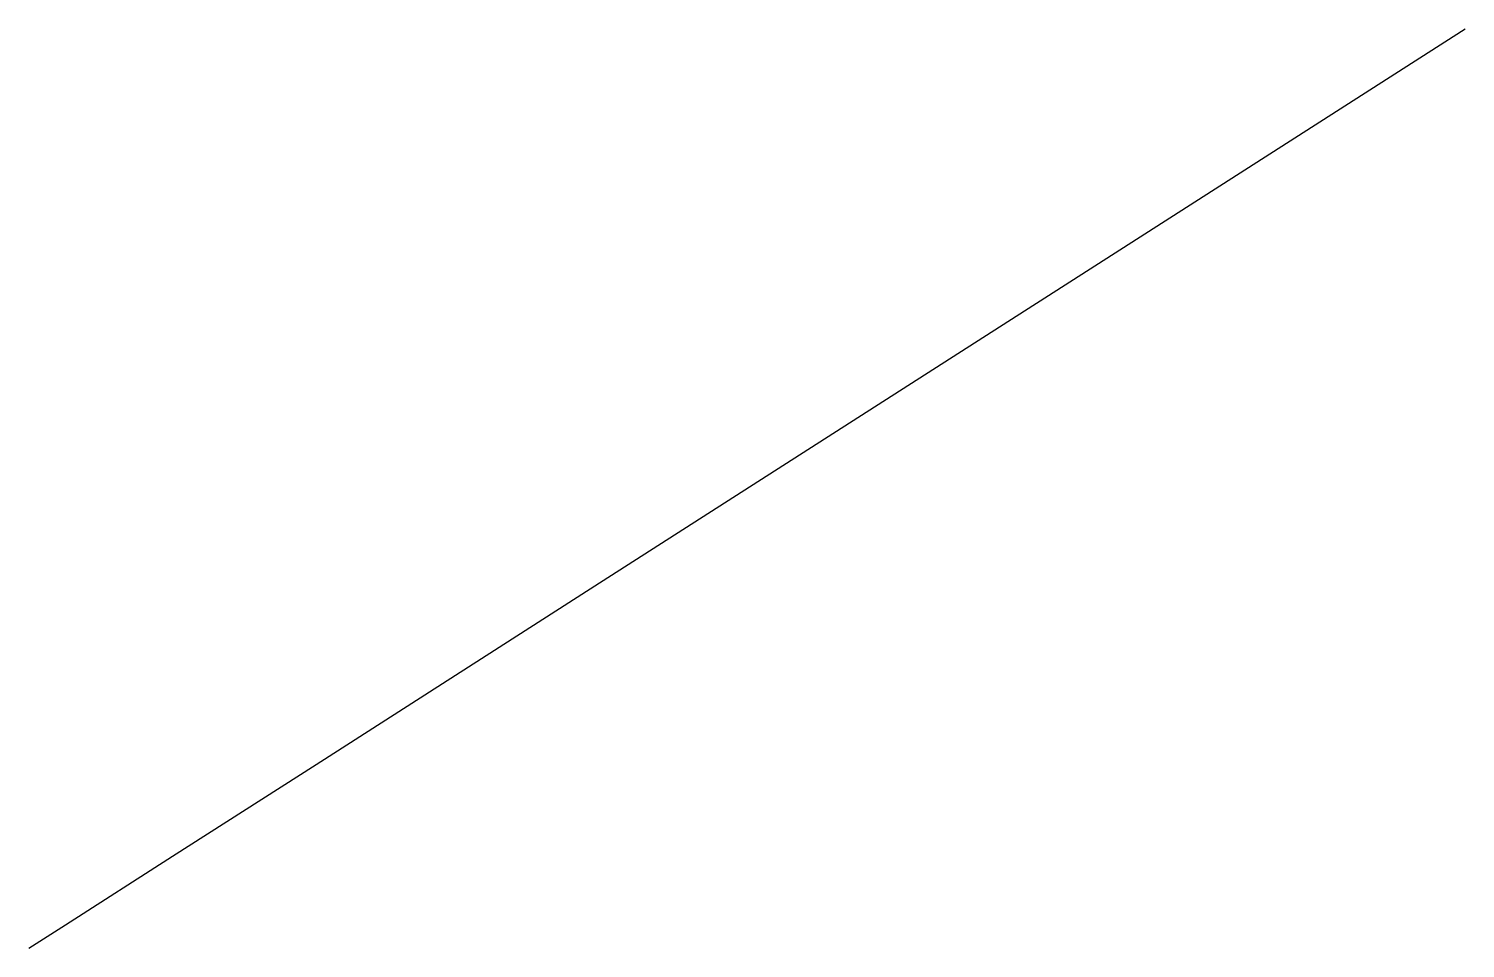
# Model space of a CAD drawing. Header units: metres. Extents: x 0 to 67.4, y 0 to 43.1.
import ezdxf

# ---------------------------------------------------------------- set-up
doc = ezdxf.new("R2010")
doc.units = ezdxf.units.M
for name, color, linetype in [('BLINDSPOT', 1, 'Continuous'), ('DORI-D', 3, 'Continuous'), ('DORI-I', 1, 'Continuous'), ('DORI-O', 2, 'Continuous'), ('DORI-R', 30, 'Continuous')]:
    doc.layers.add(name, color=color, linetype=linetype)

msp = doc.modelspace()

# ---------------------------------------------------------------- linework, layer by layer
at = {"layer": 'BLINDSPOT', "transparency": 33554610}
msp.add_line((0, 0), (1.727, 1.106), dxfattribs=at)
at = {"layer": 'DORI-D', "transparency": 33554457}
msp.add_line((27.17, 17.389), (67.382, 43.124), dxfattribs=at)
at = {"layer": 'DORI-I', "transparency": 33554585}
msp.add_line((1.727, 1.106), (6.738, 4.312), dxfattribs=at)
at = {"layer": 'DORI-O', "transparency": 33554483}
msp.add_line((13.476, 8.625), (27.17, 17.389), dxfattribs=at)
at = {"layer": 'DORI-R', "transparency": 33554534}
msp.add_line((6.738, 4.312), (13.476, 8.625), dxfattribs=at)

doc.saveas('drawing.dxf')
